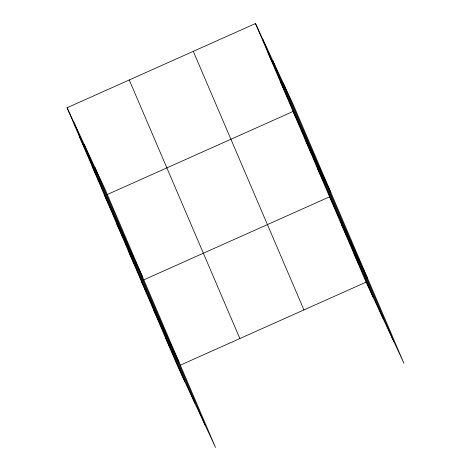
<?xml version="1.0" encoding="UTF-8"?>
<svg xmlns="http://www.w3.org/2000/svg" width="471" height="471" viewBox="0 0 471 471"><rect width="100%" height="100%" fill="white"/><g stroke="black" fill="none" stroke-linecap="round" stroke-linejoin="round"><path stroke-width="0.71" d="M67.076 107.747L104.898 188.859L215.524 447.45L177.702 366.338L67.076 107.747L255.476 23.55L293.298 104.662L403.924 363.253L366.102 282.141L255.476 23.55M107.335 194.488L293.086 111.468L330.913 192.58M143.178 280.115L329.594 196.807L367.415 277.919M180.346 365.155L366.102 282.141M268.011 52.858L274.993 67.824M280.551 82.166L287.528 97.132M305.255 139.916L312.238 154.882M317.425 168.359L324.407 183.325M341.763 225.25L348.74 240.216M353.933 253.692L360.91 268.658M79.611 137.055L86.593 152.021M92.151 166.363L99.128 181.329M104.686 195.671L142.513 276.783M116.855 224.114L123.838 239.08M129.025 252.556L136.007 267.528M141.194 281.004L179.021 362.117M153.363 309.447L160.346 324.413M165.533 337.895L172.51 352.861M283.118 82.831L393.744 341.422M272.632 60.347L383.259 318.932M262.453 38.516L373.079 297.107M193.304 51.333L303.93 309.924M129.248 79.964L239.874 338.555M94.718 167.034L205.344 425.619M84.232 144.544L194.859 403.135M74.053 122.713L184.679 381.304"/></g></svg>
